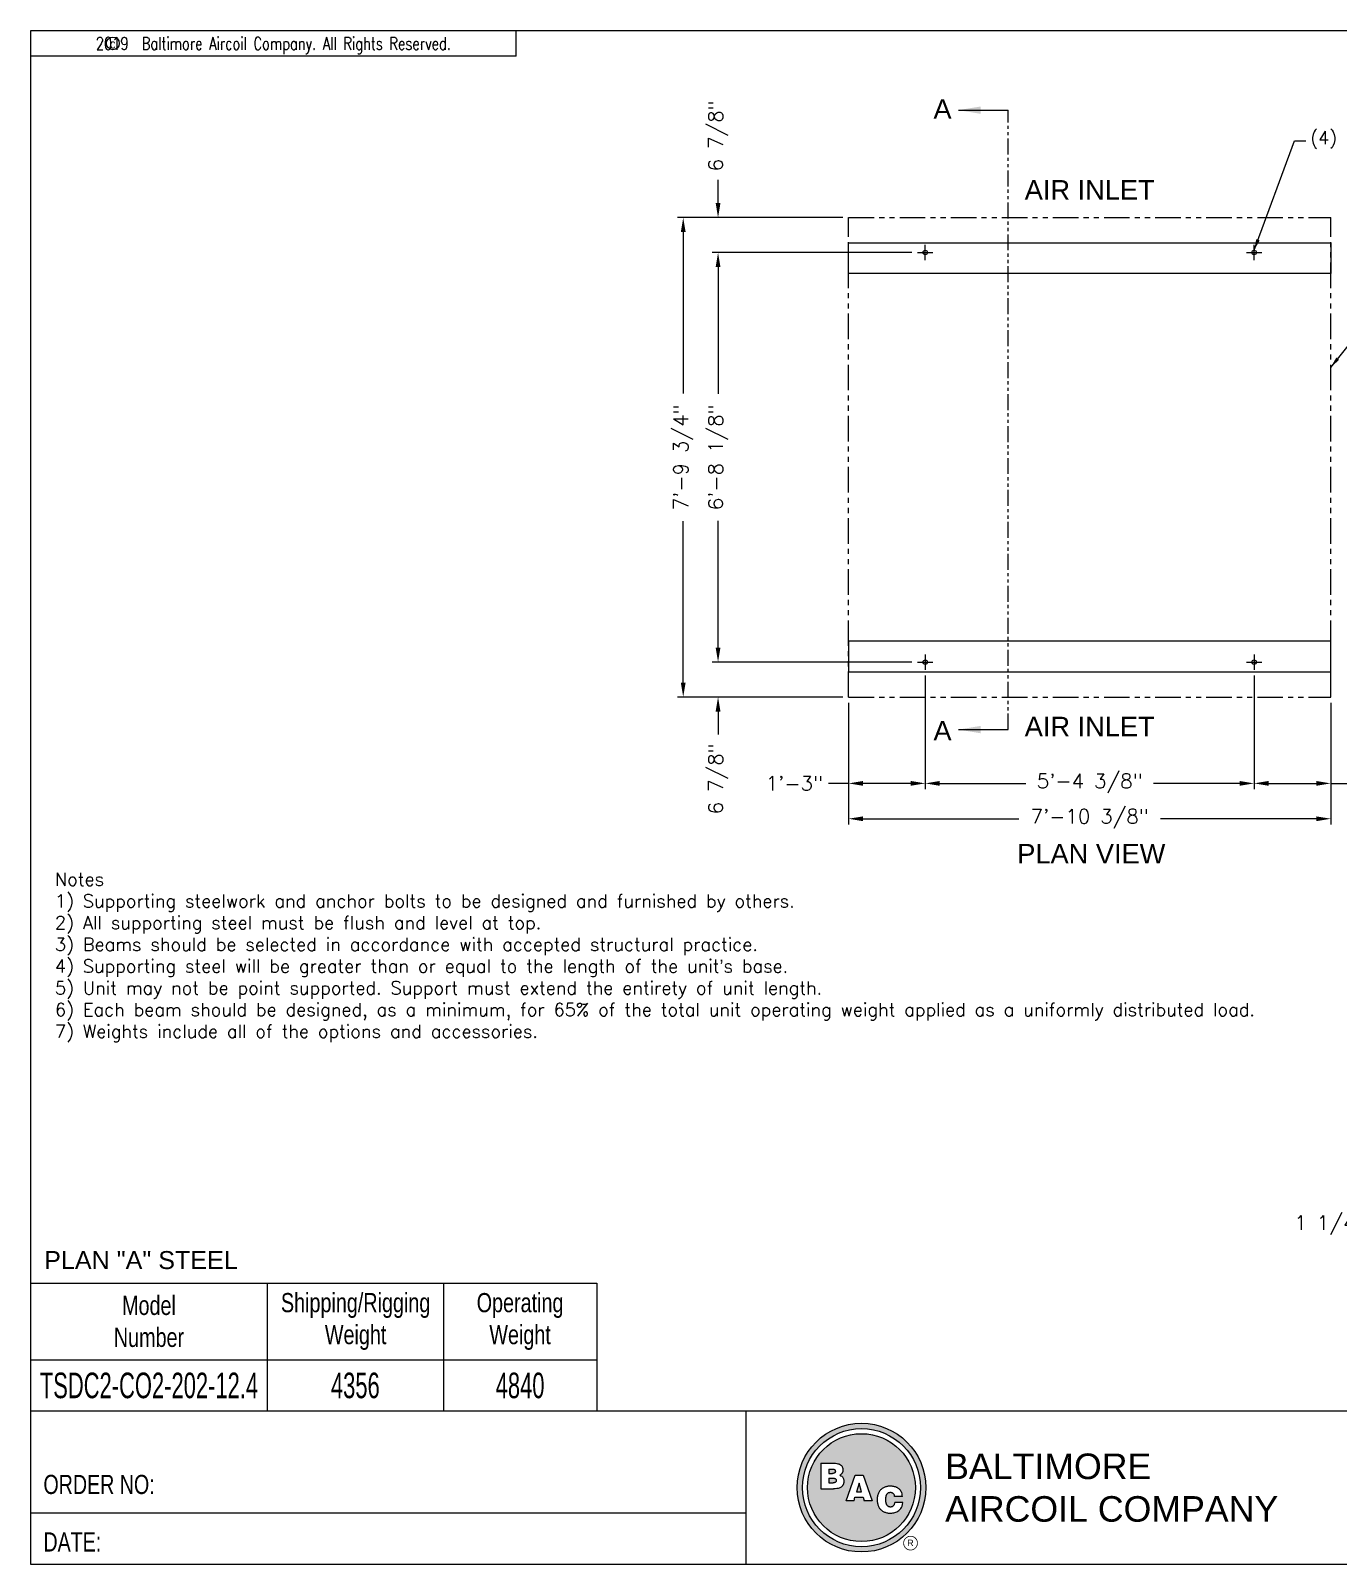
# Model space of a CAD drawing. Extents: x 50 to 450, y 40 to 340.
# Drawn here: x 50.1 to 306, y 40.1 to 340.1 of the extents above; entities that cross this region are included whole.
import ezdxf
from ezdxf.enums import TextEntityAlignment as Align

# ---------------------------------------------------------------- set-up
doc = ezdxf.new("R2010")
doc.units = 0
doc.header["$LTSCALE"] = 8
doc.header["$MEASUREMENT"] = 0
doc.linetypes.add('PHANTOM2', pattern=[1.25, 0.625, -0.125, 0.125, -0.125, 0.125, -0.125])
doc.layers.get('0').update_dxf_attribs({"linetype": 'CONTINUOUS'})
doc.layers.get('Defpoints').update_dxf_attribs({"linetype": 'CONTINUOUS'})
for name, color, linetype in [('STD-BASE', 5, 'CONTINUOUS'), ('STD-BLOCK', 7, 'CONTINUOUS'), ('STD-PLAN-A', 5, 'CONTINUOUS'), ('TEXT', 4, 'CONTINUOUS')]:
    doc.layers.add(name, color=color, linetype=linetype)
doc.styles.add('BAC', font='swissk.ttf')
doc.styles.add('BACtblk', font='swisscl.ttf')
doc.styles.add('BACtblkBold', font='swissck.ttf')
doc.styles.add('Current-ANSI-BAC Part', font='arial.ttf')
doc.styles.add('ROMANS', font='romans.shx', dxfattribs={"width": 0.75})
doc.styles.add('SIMPLEX', font='simplex.shx', dxfattribs={"oblique": 10})
doc.styles.add('SUBMITTAL', font='romans.shx')
doc.styles.add('SUBTTF', font='ARIALN.TTF', dxfattribs={"width": 0.9})
doc.dimstyles.new('SUBMITTAL', dxfattribs={"dimtxt": 0.09375, "dimasz": 0.09375, "dimexe": 0.03125, "dimexo": 0.0625, "dimgap": 0.0625, "dimtad": 0, "dimdec": 4, "dimzin": 4, "dimdsep": 46, "dimlunit": 4, "dimtxsty": 'SUBMITTAL', "dimcen": 0.09375, "dimclre": 6, "dimadec": 0, "dimazin": 0, "dimtfac": 1, "dimtdec": 0, "dimtofl": 0, "dimtmove": 0, "dimatfit": 3, "dimfxl": 0, "dimfrac": 2, "dimtolj": 1, "dimtzin": 4, "dimarcsym": 0})

# ---------------------------------------------------------------- blocks, each defined once
blk = doc.blocks.new('BORDER')
for p, q in [((1, 1), (0, 1)), ((0, 1), (0, 0)), ((1, 0), (1, 1)), ((0, 0), (1, 0))]:
    blk.add_line(p, q)
blk = doc.blocks.new('copyr0')
for q in [(2.375, 0), (0, -0.125)]:
    blk.add_line((2.375, -0.125), q)
at = {"color": 6}
blk.add_circle((0.4022, -0.0625), 0.0312, dxfattribs=at)
at = {"color": 6, "style": 'ROMANS', "width": 0.75}
blk.add_text('2019  Baltimore Aircoil Company. All Rights Reserved.', height=0.0625, dxfattribs=at).set_placement((1.1875, -0.0938), align=Align.CENTER)
blk.add_text('c', height=0.0469, dxfattribs=at).set_placement((0.4018, -0.0625), align=Align.MIDDLE)
blk = doc.blocks.new('model weights')
for p, q in [((3, 43), (3, 3)), ((3, 43), (180.26, 43)), ((77.09, 43), (77.09, 3)), ((132.26, 43), (132.26, 3)), ((180.26, 43), (180.26, 3)), ((180.26, 43), (180.26, 3)), ((3, 19), (180.26, 19)), ((3, 3), (180.26, 3))]:
    blk.add_line(p, q)
at = {"layer": 'TEXT', "char_height": 6, "attachment_point": 5, "style": 'SUBTTF'}
for s, insert, width in [('Model\\PNumber', (40.05, 31), 32.4424), ('Shipping/Rigging\\PWeight', (104.76, 31), 42.2577), ('Operating\\PWeight', (156.26, 31), 52.9286)]:
    blk.add_mtext(s, dxfattribs=dict(at, insert=insert, width=width))
at = {"layer": 'TEXT', "style": 'SUBTTF', "width": 0.75}
for tag, p in [('MODELNUM', (40.05, 11)), ('SHIPWEIGHT', (104.67, 11)), ('OPWEIGHT', (156.26, 11))]:
    blk.add_attdef(tag, text='', height=8, dxfattribs=at).set_placement(p, align=Align.MIDDLE_CENTER)
blk = doc.blocks.new('*D4')
at = {"layer": 'Defpoints', "color": 0}
for p in [(225.15, 215.09), (210.15, 209.76), (210.15, 192.87)]:
    blk.add_point(p, dxfattribs=at)
at = {"layer": 'STD-PLAN-A', "color": 6, "lineweight": -2}
for p, q in [((225.15, 213.95), (225.15, 191.73)), ((210.15, 208.62), (210.15, 191.73))]:
    blk.add_line(p, q, dxfattribs=at)
at = {"layer": 'STD-PLAN-A', "color": 3, "lineweight": -2}
for p, q in [((210.15, 192.87), (206.2, 192.87)), ((222.31, 192.87), (212.99, 192.87))]:
    blk.add_line(p, q, dxfattribs=at)
at = {"layer": 'STD-PLAN-A', "color": 3}
for points in [[(212.99, 193.34), (212.99, 192.4), (210.15, 192.87)], [(222.31, 193.34), (222.31, 192.4), (225.15, 192.87)]]:
    blk.add_solid(points, dxfattribs=at)
at = {"layer": 'STD-PLAN-A', "color": 3, "insert": (199.52, 192.87), "char_height": 2.841, "attachment_point": 5, "style": 'SUBMITTAL'}
blk.add_mtext('\\A1;1\'-3"', dxfattribs=at)
blk = doc.blocks.new('*D5')
at = {"layer": 'Defpoints', "color": 0}
for p in [(289.51, 215.09), (304.51, 209.76), (304.51, 192.87)]:
    blk.add_point(p, dxfattribs=at)
at = {"layer": 'STD-PLAN-A', "color": 6, "lineweight": -2}
for p, q in [((289.51, 213.95), (289.51, 191.73)), ((304.51, 208.62), (304.51, 191.73))]:
    blk.add_line(p, q, dxfattribs=at)
at = {"layer": 'STD-PLAN-A', "color": 3, "lineweight": -2}
for p, q in [((292.36, 192.87), (301.67, 192.87)), ((304.51, 192.87), (308.47, 192.87))]:
    blk.add_line(p, q, dxfattribs=at)
at = {"layer": 'STD-PLAN-A', "color": 3}
for points in [[(292.36, 193.34), (292.36, 192.4), (289.51, 192.87)], [(301.67, 193.34), (301.67, 192.4), (304.51, 192.87)]]:
    blk.add_solid(points, dxfattribs=at)
at = {"layer": 'STD-PLAN-A', "color": 3, "insert": (315.15, 192.87), "char_height": 2.841, "attachment_point": 5, "style": 'SUBMITTAL'}
blk.add_mtext('\\A1;1\'-3"', dxfattribs=at)
blk = doc.blocks.new('*D6')
at = {"layer": 'Defpoints', "color": 0}
for p in [(223.65, 296.71), (184.6, 216.59), (223.65, 216.59)]:
    blk.add_point(p, dxfattribs=at)
at = {"layer": 'STD-PLAN-A', "color": 6, "lineweight": -2}
for p, q in [((222.52, 296.71), (183.46, 296.71)), ((222.52, 216.59), (183.46, 216.59))]:
    blk.add_line(p, q, dxfattribs=at)
at = {"layer": 'STD-PLAN-A', "color": 3, "lineweight": -2}
for p, q in [((184.6, 293.87), (184.6, 269.08)), ((184.6, 219.43), (184.6, 244.22))]:
    blk.add_line(p, q, dxfattribs=at)
at = {"layer": 'STD-PLAN-A', "color": 3}
for points in [[(184.13, 293.87), (185.07, 293.87), (184.6, 296.71)], [(184.13, 219.43), (185.07, 219.43), (184.6, 216.59)]]:
    blk.add_solid(points, dxfattribs=at)
at = {"layer": 'STD-PLAN-A', "color": 3, "insert": (184.6, 256.65), "char_height": 2.8406, "attachment_point": 5, "rotation": 90, "style": 'SUBMITTAL'}
blk.add_mtext('\\A1;6\'-8 1/8"', dxfattribs=at)
blk = doc.blocks.new('*D7')
at = {"layer": 'Defpoints', "color": 0}
for p in [(184.6, 303.54), (210.15, 303.54), (223.65, 296.71)]:
    blk.add_point(p, dxfattribs=at)
at = {"layer": 'STD-PLAN-A', "color": 3, "lineweight": -2}
for p, q in [((184.6, 306.39), (184.6, 310.9)), ((184.6, 293.87), (184.6, 291.03))]:
    blk.add_line(p, q, dxfattribs=at)
at = {"layer": 'STD-PLAN-A', "color": 6, "lineweight": -2}
for p, q in [((209.02, 303.54), (183.46, 303.54)), ((222.52, 296.71), (183.46, 296.71))]:
    blk.add_line(p, q, dxfattribs=at)
at = {"layer": 'STD-PLAN-A', "color": 3}
for points in [[(184.13, 306.39), (185.07, 306.39), (184.6, 303.54)], [(184.13, 293.87), (185.07, 293.87), (184.6, 296.71)]]:
    blk.add_solid(points, dxfattribs=at)
at = {"layer": 'STD-PLAN-A', "color": 3, "insert": (184.6, 319.54), "char_height": 2.841, "attachment_point": 5, "rotation": 90, "style": 'SUBMITTAL'}
blk.add_mtext('\\A1;6 7/8"', dxfattribs=at)
blk = doc.blocks.new('*D8')
at = {"layer": 'Defpoints', "color": 0}
for p in [(223.65, 216.59), (184.6, 209.76), (210.15, 209.76)]:
    blk.add_point(p, dxfattribs=at)
at = {"layer": 'STD-PLAN-A', "color": 3, "lineweight": -2}
for p, q in [((184.6, 219.43), (184.6, 222.27)), ((184.6, 206.92), (184.6, 202.41))]:
    blk.add_line(p, q, dxfattribs=at)
at = {"layer": 'STD-PLAN-A', "color": 6, "lineweight": -2}
for p, q in [((222.52, 216.59), (183.46, 216.59)), ((209.02, 209.76), (183.46, 209.76))]:
    blk.add_line(p, q, dxfattribs=at)
at = {"layer": 'STD-PLAN-A', "color": 3}
for points in [[(184.13, 219.43), (185.07, 219.43), (184.6, 216.59)], [(184.13, 206.92), (185.07, 206.92), (184.6, 209.76)]]:
    blk.add_solid(points, dxfattribs=at)
at = {"layer": 'STD-PLAN-A', "color": 3, "insert": (184.6, 193.76), "char_height": 2.841, "attachment_point": 5, "rotation": 90, "style": 'SUBMITTAL'}
blk.add_mtext('\\A1;6 7/8"', dxfattribs=at)
blk = doc.blocks.new('*D9')
at = {"layer": 'Defpoints', "color": 0}
for p in [(210.15, 209.76), (304.51, 209.76), (304.51, 185.95)]:
    blk.add_point(p, dxfattribs=at)
at = {"layer": 'STD-BASE', "color": 6, "lineweight": -2}
for p, q in [((210.15, 208.62), (210.15, 184.81)), ((304.51, 208.62), (304.51, 184.81))]:
    blk.add_line(p, q, dxfattribs=at)
at = {"layer": 'STD-BASE', "color": 3, "lineweight": -2}
for p, q in [((212.99, 185.95), (243.48, 185.95)), ((301.67, 185.95), (271.18, 185.95))]:
    blk.add_line(p, q, dxfattribs=at)
at = {"layer": 'STD-BASE', "color": 3}
for points in [[(212.99, 186.42), (212.99, 185.48), (210.15, 185.95)], [(301.67, 186.42), (301.67, 185.48), (304.51, 185.95)]]:
    blk.add_solid(points, dxfattribs=at)
at = {"layer": 'STD-BASE', "color": 3, "insert": (257.33, 185.95), "char_height": 2.8406, "attachment_point": 5, "style": 'SUBMITTAL'}
blk.add_mtext('\\A1;7\'-10 3/8"', dxfattribs=at)
blk = doc.blocks.new('*D10')
at = {"layer": 'Defpoints', "color": 0}
for p in [(210.15, 303.54), (177.78, 209.76), (210.15, 209.76)]:
    blk.add_point(p, dxfattribs=at)
at = {"layer": 'STD-BASE', "color": 6, "lineweight": -2}
for p, q in [((209.02, 303.54), (176.65, 303.54)), ((209.02, 209.76), (176.65, 209.76))]:
    blk.add_line(p, q, dxfattribs=at)
at = {"layer": 'STD-BASE', "color": 3, "lineweight": -2}
for p, q in [((177.78, 300.7), (177.78, 269.15)), ((177.78, 212.6), (177.78, 244.15))]:
    blk.add_line(p, q, dxfattribs=at)
at = {"layer": 'STD-BASE', "color": 3}
for points in [[(177.31, 300.7), (178.26, 300.7), (177.78, 303.54)], [(177.31, 212.6), (178.26, 212.6), (177.78, 209.76)]]:
    blk.add_solid(points, dxfattribs=at)
at = {"layer": 'STD-BASE', "color": 3, "insert": (177.78, 256.65), "char_height": 2.8406, "attachment_point": 5, "rotation": 90, "style": 'SUBMITTAL'}
blk.add_mtext('\\A1;7\'-9 3/4"', dxfattribs=at)
blk = doc.blocks.new('*D11')
at = {"layer": 'Defpoints', "color": 0}
for p in [(225.15, 215.09), (289.51, 215.09), (289.51, 192.87)]:
    blk.add_point(p, dxfattribs=at)
at = {"layer": 'STD-PLAN-A', "color": 6, "lineweight": -2}
for p, q in [((225.15, 213.95), (225.15, 191.73)), ((289.51, 213.95), (289.51, 191.73))]:
    blk.add_line(p, q, dxfattribs=at)
at = {"layer": 'STD-PLAN-A', "color": 3, "lineweight": -2}
for p, q in [((227.99, 192.87), (244.83, 192.87)), ((286.67, 192.87), (269.83, 192.87))]:
    blk.add_line(p, q, dxfattribs=at)
at = {"layer": 'STD-PLAN-A', "color": 3}
for points in [[(227.99, 193.34), (227.99, 192.4), (225.15, 192.87)], [(286.67, 193.34), (286.67, 192.4), (289.51, 192.87)]]:
    blk.add_solid(points, dxfattribs=at)
at = {"layer": 'STD-PLAN-A', "color": 3, "insert": (257.33, 192.87), "char_height": 2.8406, "attachment_point": 5, "style": 'SUBMITTAL'}
blk.add_mtext('\\A1;5\'-4 3/8"', dxfattribs=at)
blk = doc.blocks.new('*D14')
at = {"layer": 'Defpoints', "color": 0}
for p in [(326.78, 132.25), (336.14, 116.86), (326.78, 106.47)]:
    blk.add_point(p, dxfattribs=at)
at = {"layer": 'STD-PLAN-A', "color": 6, "lineweight": -2}
for p, q in [((326.78, 131.11), (326.78, 105.34)), ((336.14, 115.73), (336.14, 105.34))]:
    blk.add_line(p, q, dxfattribs=at)
at = {"layer": 'STD-PLAN-A', "color": 3, "lineweight": -2}
for p, q in [((326.78, 106.47), (322.04, 106.47)), ((333.3, 106.47), (329.62, 106.47))]:
    blk.add_line(p, q, dxfattribs=at)
at = {"layer": 'STD-PLAN-A', "color": 3}
for points in [[(329.62, 106.95), (329.62, 106), (326.78, 106.47)], [(333.3, 106.95), (333.3, 106), (336.14, 106.47)]]:
    blk.add_solid(points, dxfattribs=at)
at = {"layer": 'STD-PLAN-A', "color": 3, "insert": (308.6, 106.47), "char_height": 2.8406, "attachment_point": 5, "style": 'SUBMITTAL'}
blk.add_mtext('\\A1;1 1/4" MIN', dxfattribs=at)
blk = doc.blocks.new('bacstblk')
h = blk.add_hatch(color=150)
h.dxf.hatch_style = 1
h.paths.add_polyline_path([(3.7506, 0.375, 1), (4.3799, 0.375, 1)])
h.paths.add_polyline_path([(4.3539, 0.375, -1), (3.7765, 0.375, -1)], flags=16)
h.paths.add_polyline_path([(4.3291, 0.375, -1), (3.8014, 0.375, -1)], flags=0)
h.paths.add_polyline_path([(3.943, 0.4942), (3.9603, 0.4889), (3.9714, 0.4784), (3.9755, 0.4618), (3.9722, 0.4467), (3.9609, 0.436), (3.974, 0.427), (3.9786, 0.415), (3.9789, 0.3973), (3.9729, 0.3838), (3.9613, 0.374), (3.9476, 0.3704), (3.9345, 0.3692), (3.8665, 0.3692), (3.8665, 0.4942)], flags=0)
h.paths.add_polyline_path([(4.0335, 0.4361), (4.0742, 0.4361), (4.1177, 0.3111), (4.0779, 0.3111), (4.0731, 0.3277), (4.0333, 0.3277), (4.0286, 0.3111), (3.9895, 0.3111)], flags=0)
h.paths.add_polyline_path([(4.1681, 0.3721), (4.1826, 0.3792), (4.1988, 0.3822), (4.2152, 0.3818), (4.233, 0.3787), (4.246, 0.3717), (4.2575, 0.3605), (4.2641, 0.3456), (4.266, 0.3315), (4.2275, 0.3315), (4.227, 0.3353), (4.2262, 0.3385), (4.2251, 0.3412), (4.2237, 0.3434), (4.2223, 0.3451), (4.2207, 0.3465), (4.2191, 0.3476), (4.2174, 0.3485), (4.2158, 0.3493), (4.2143, 0.3499), (4.2128, 0.3503), (4.2112, 0.3506), (4.2097, 0.3509), (4.2082, 0.351), (4.2066, 0.351), (4.205, 0.3509), (4.2033, 0.3507), (4.2016, 0.3504), (4.1999, 0.3501), (4.1982, 0.3496), (4.1965, 0.3489), (4.1949, 0.3482), (4.1933, 0.3472), (4.1919, 0.3461), (4.1905, 0.3449), (4.1893, 0.3434), (4.1882, 0.3418), (4.1873, 0.3401), (4.1864, 0.3384), (4.1856, 0.3365), (4.185, 0.3347), (4.1844, 0.3328), (4.184, 0.3309), (4.1836, 0.329), (4.1833, 0.3272), (4.1831, 0.3253), (4.183, 0.3234), (4.1829, 0.3216), (4.1828, 0.3197), (4.1828, 0.3178), (4.1828, 0.3158), (4.1829, 0.3139), (4.1829, 0.3119), (4.1831, 0.31), (4.1832, 0.308), (4.1834, 0.3061), (4.1837, 0.3043), (4.184, 0.3025), (4.1844, 0.3007), (4.1848, 0.299), (4.1853, 0.2974), (4.1859, 0.2959), (4.1865, 0.2944), (4.1872, 0.293), (4.188, 0.2917), (4.1889, 0.2904), (4.1899, 0.2893), (4.1909, 0.2882), (4.192, 0.2871), (4.1932, 0.2862), (4.1944, 0.2853), (4.1956, 0.2846), (4.1969, 0.2839), (4.1981, 0.2834), (4.1994, 0.2829), (4.2007, 0.2825), (4.2019, 0.2822), (4.2032, 0.282), (4.2045, 0.2819), (4.2057, 0.2818), (4.207, 0.2818), (4.2083, 0.2818), (4.2096, 0.2819), (4.211, 0.282), (4.2123, 0.2821), (4.2137, 0.2824), (4.2151, 0.2828), (4.2165, 0.2833), (4.2179, 0.284), (4.2194, 0.2848), (4.2209, 0.2858), (4.2224, 0.2871), (4.2239, 0.2886), (4.2252, 0.2905), (4.2264, 0.2927), (4.2274, 0.2954), (4.2282, 0.2986), (4.2286, 0.3024), (4.2667, 0.3024), (4.2652, 0.2888), (4.2582, 0.2721), (4.2446, 0.26), (4.229, 0.2531), (4.2146, 0.2503), (4.1987, 0.2502), (4.1812, 0.2537), (4.1655, 0.2618), (4.1537, 0.2735), (4.1468, 0.2865), (4.1431, 0.3002), (4.1418, 0.3168), (4.1433, 0.3339), (4.1484, 0.3494), (4.1569, 0.3625)], flags=0)
h = blk.add_hatch(color=150)
h.dxf.hatch_style = 1
h.paths.add_polyline_path([(3.8014, 0.375, 1), (4.3291, 0.375, 1)])
h.paths.add_polyline_path([(4.0742, 0.4361), (4.1177, 0.3111), (4.0779, 0.3111), (4.0731, 0.3277), (4.0333, 0.3277), (4.0286, 0.3111), (3.9895, 0.3111), (4.0335, 0.4361)], flags=16)
h.paths.add_polyline_path([(3.974, 0.427), (3.9786, 0.415), (3.9789, 0.3973), (3.9729, 0.3838), (3.9613, 0.374), (3.9476, 0.3704), (3.9345, 0.3692), (3.8665, 0.3692), (3.8665, 0.4942), (3.943, 0.4942), (3.9603, 0.4889), (3.9714, 0.4784), (3.9755, 0.4618), (3.9722, 0.4467), (3.9609, 0.436)], flags=16)
h.paths.add_polyline_path([(4.266, 0.3315), (4.2275, 0.3315), (4.227, 0.3353), (4.2262, 0.3385), (4.2251, 0.3412), (4.2237, 0.3434), (4.2223, 0.3451), (4.2207, 0.3465), (4.2191, 0.3476), (4.2174, 0.3485), (4.2158, 0.3493), (4.2143, 0.3499), (4.2128, 0.3503), (4.2112, 0.3506), (4.2097, 0.3509), (4.2082, 0.351), (4.2066, 0.351), (4.205, 0.3509), (4.2033, 0.3507), (4.2016, 0.3504), (4.1999, 0.3501), (4.1982, 0.3496), (4.1965, 0.3489), (4.1949, 0.3482), (4.1933, 0.3472), (4.1919, 0.3461), (4.1905, 0.3449), (4.1893, 0.3434), (4.1882, 0.3418), (4.1873, 0.3401), (4.1864, 0.3384), (4.1856, 0.3365), (4.185, 0.3347), (4.1844, 0.3328), (4.184, 0.3309), (4.1836, 0.329), (4.1833, 0.3272), (4.1831, 0.3253), (4.183, 0.3234), (4.1829, 0.3216), (4.1828, 0.3197), (4.1828, 0.3178), (4.1828, 0.3158), (4.1829, 0.3139), (4.1829, 0.3119), (4.1831, 0.31), (4.1832, 0.308), (4.1834, 0.3061), (4.1837, 0.3043), (4.184, 0.3025), (4.1844, 0.3007), (4.1848, 0.299), (4.1853, 0.2974), (4.1859, 0.2959), (4.1865, 0.2944), (4.1872, 0.293), (4.188, 0.2917), (4.1889, 0.2904), (4.1899, 0.2893), (4.1909, 0.2882), (4.192, 0.2871), (4.1932, 0.2862), (4.1944, 0.2853), (4.1956, 0.2846), (4.1969, 0.2839), (4.1981, 0.2834), (4.1994, 0.2829), (4.2007, 0.2825), (4.2019, 0.2822), (4.2032, 0.282), (4.2045, 0.2819), (4.2057, 0.2818), (4.207, 0.2818), (4.2083, 0.2818), (4.2096, 0.2819), (4.211, 0.282), (4.2123, 0.2821), (4.2137, 0.2824), (4.2151, 0.2828), (4.2165, 0.2833), (4.2179, 0.284), (4.2194, 0.2848), (4.2209, 0.2858), (4.2224, 0.2871), (4.2239, 0.2886), (4.2252, 0.2905), (4.2264, 0.2927), (4.2274, 0.2954), (4.2282, 0.2986), (4.2286, 0.3024), (4.2667, 0.3024), (4.2652, 0.2888), (4.2582, 0.2721), (4.2446, 0.26), (4.229, 0.2531), (4.2146, 0.2503), (4.1987, 0.2502), (4.1812, 0.2537), (4.1655, 0.2618), (4.1537, 0.2735), (4.1468, 0.2865), (4.1431, 0.3002), (4.1418, 0.3168), (4.1433, 0.3339), (4.1484, 0.3494), (4.1569, 0.3625), (4.1681, 0.3721), (4.1826, 0.3792), (4.1988, 0.3822), (4.2152, 0.3818), (4.233, 0.3787), (4.246, 0.3717), (4.2575, 0.3605), (4.2641, 0.3456)], flags=16)
h = blk.add_hatch(color=150)
h.dxf.hatch_style = 1
h.paths.add_polyline_path([(3.9339, 0.4471), (3.9348, 0.4479), (3.9355, 0.4488), (3.936, 0.4497), (3.9364, 0.4506), (3.9368, 0.4515), (3.937, 0.4524), (3.9372, 0.4533), (3.9373, 0.4542), (3.9373, 0.4552), (3.9373, 0.4561), (3.9372, 0.457), (3.937, 0.458), (3.9368, 0.4589), (3.9365, 0.4598), (3.9362, 0.4606), (3.9358, 0.4615), (3.9352, 0.4622), (3.9346, 0.4629), (3.9339, 0.4635), (3.933, 0.464), (3.932, 0.4645), (3.9308, 0.4648), (3.9294, 0.4651), (3.9277, 0.4654), (3.9258, 0.4656), (3.9236, 0.4658), (3.921, 0.4659), (3.9054, 0.4659), (3.9054, 0.4445), (3.9237, 0.4445), (3.9267, 0.4447), (3.9292, 0.4452), (3.9312, 0.4457), (3.9327, 0.4464)])
h.paths.add_polyline_path([(3.9412, 0.4083), (3.9413, 0.4092), (3.9413, 0.4102), (3.9412, 0.4112), (3.9411, 0.4122), (3.941, 0.4132), (3.9407, 0.4142), (3.9403, 0.4152), (3.9398, 0.4161), (3.9393, 0.417), (3.9385, 0.4178), (3.9377, 0.4186), (3.9366, 0.4193), (3.9354, 0.42), (3.9339, 0.4205), (3.932, 0.4209), (3.9299, 0.4213), (3.9273, 0.4215), (3.9243, 0.4215), (3.9054, 0.4215), (3.9054, 0.3986), (3.9265, 0.3986), (3.9293, 0.3988), (3.9317, 0.3992), (3.9336, 0.3997), (3.9352, 0.4002), (3.9365, 0.4008), (3.9376, 0.4015), (3.9384, 0.4023), (3.9391, 0.403), (3.9396, 0.4038), (3.9401, 0.4047), (3.9405, 0.4055), (3.9408, 0.4064), (3.941, 0.4073)])
h.paths.add_polyline_path([(4.0534, 0.3968), (4.0405, 0.3539), (4.0658, 0.3539)])
for p, q in [((0, 0.75), (10, 0.75)), ((3.5, 0.75), (3.5, 0)), ((6.5, 0.75), (6.5, 0)), ((6.5, 0.3125), (10, 0.3125)), ((9.6875, 0.3125), (9.6875, 0)), ((3.5, 0.25), (0, 0.25))]:
    blk.add_line(p, q)
at = {"color": 150}
for p, q in [((3.8665, 0.4942), (3.9302, 0.4942)), ((3.8665, 0.4942), (3.8665, 0.3692)), ((3.9054, 0.4659), (3.9054, 0.4445)), ((3.9054, 0.4659), (3.921, 0.4659)), ((3.9054, 0.4445), (3.9237, 0.4445)), ((3.9054, 0.4215), (3.9054, 0.3986)), ((3.9054, 0.4215), (3.9243, 0.4215)), ((3.9054, 0.3986), (3.9265, 0.3986)), ((3.9895, 0.3111), (4.0335, 0.4361)), ((4.0335, 0.4361), (4.0742, 0.4361)), ((4.0534, 0.3968), (4.0405, 0.3539)), ((4.0658, 0.3539), (4.0534, 0.3968)), ((4.0742, 0.4361), (4.1177, 0.3111)), ((3.8665, 0.3692), (3.9279, 0.3692)), ((4.0286, 0.3111), (3.9895, 0.3111)), ((4.0286, 0.3111), (4.0333, 0.3277)), ((4.0333, 0.3277), (4.0731, 0.3277)), ((4.0405, 0.3539), (4.0658, 0.3539)), ((4.0731, 0.3277), (4.0779, 0.3111)), ((4.1177, 0.3111), (4.0779, 0.3111)), ((4.266, 0.3315), (4.2275, 0.3315)), ((4.2667, 0.3024), (4.2286, 0.3024))]:
    blk.add_line(p, q, dxfattribs=at)
for points in [[(3.921, 0.4659), (3.9236, 0.4658), (3.9258, 0.4656), (3.9277, 0.4654), (3.9294, 0.4651), (3.9308, 0.4648), (3.932, 0.4645), (3.933, 0.464), (3.9339, 0.4635), (3.9346, 0.4629), (3.9352, 0.4622), (3.9358, 0.4615), (3.9362, 0.4606), (3.9365, 0.4598), (3.9368, 0.4589), (3.937, 0.458), (3.9372, 0.457), (3.9373, 0.4561), (3.9373, 0.4552), (3.9373, 0.4542), (3.9372, 0.4533), (3.937, 0.4524), (3.9368, 0.4515), (3.9364, 0.4506), (3.936, 0.4497), (3.9355, 0.4488), (3.9348, 0.4479), (3.9339, 0.4471), (3.9327, 0.4464), (3.9312, 0.4457), (3.9292, 0.4452), (3.9267, 0.4447), (3.9237, 0.4445)], [(3.9302, 0.4942), (3.9378, 0.494), (3.9442, 0.4933), (3.9498, 0.4922), (3.9544, 0.4907), (3.9584, 0.489), (3.9617, 0.4871), (3.9644, 0.4851), (3.9666, 0.4829), (3.9685, 0.4808), (3.97, 0.4786), (3.9713, 0.4764), (3.9722, 0.4742), (3.973, 0.4719), (3.9735, 0.4697), (3.9739, 0.4675), (3.9742, 0.4654), (3.9744, 0.4632), (3.9744, 0.4611), (3.9744, 0.459), (3.9743, 0.4569), (3.974, 0.4548), (3.9735, 0.4529), (3.9729, 0.4509), (3.9722, 0.449), (3.9712, 0.4471), (3.97, 0.4454), (3.9687, 0.4436), (3.9672, 0.442), (3.9655, 0.4404), (3.9637, 0.4389), (3.9617, 0.4374), (3.9595, 0.4361)], [(3.9243, 0.4215), (3.9273, 0.4215), (3.9299, 0.4213), (3.932, 0.4209), (3.9339, 0.4205), (3.9354, 0.42), (3.9366, 0.4193), (3.9377, 0.4186), (3.9385, 0.4178), (3.9393, 0.417), (3.9398, 0.4161), (3.9403, 0.4152), (3.9407, 0.4142), (3.941, 0.4132), (3.9411, 0.4122), (3.9412, 0.4112), (3.9413, 0.4102), (3.9413, 0.4092), (3.9412, 0.4083), (3.941, 0.4073), (3.9408, 0.4064), (3.9405, 0.4055), (3.9401, 0.4047), (3.9396, 0.4038), (3.9391, 0.403), (3.9384, 0.4023), (3.9376, 0.4015), (3.9365, 0.4008), (3.9352, 0.4002), (3.9336, 0.3997), (3.9317, 0.3992), (3.9293, 0.3988), (3.9265, 0.3986)], [(3.9595, 0.4361), (3.9648, 0.4333), (3.9689, 0.4305), (3.972, 0.4276), (3.9744, 0.4247), (3.976, 0.4218), (3.9771, 0.4188), (3.9778, 0.416), (3.9783, 0.4132), (3.9786, 0.4106), (3.9787, 0.408), (3.9787, 0.4056), (3.9787, 0.4033), (3.9785, 0.401), (3.9782, 0.3989), (3.9778, 0.3968), (3.9773, 0.3948), (3.9767, 0.3928), (3.976, 0.3909), (3.9752, 0.389), (3.9742, 0.3871), (3.973, 0.3852), (3.9716, 0.3834), (3.9699, 0.3815), (3.968, 0.3796), (3.9657, 0.3777), (3.963, 0.3758), (3.9596, 0.374), (3.9555, 0.3724), (3.9504, 0.3711), (3.9442, 0.3701), (3.9367, 0.3694), (3.9279, 0.3692)], [(4.266, 0.3315), (4.265, 0.339), (4.2636, 0.3453), (4.2619, 0.3507), (4.2598, 0.3552), (4.2576, 0.3591), (4.2553, 0.3623), (4.2528, 0.365), (4.2504, 0.3674), (4.2481, 0.3694), (4.2458, 0.3712), (4.2436, 0.3728), (4.2413, 0.3742), (4.2391, 0.3754), (4.2368, 0.3765), (4.2344, 0.3774), (4.2319, 0.3783), (4.2294, 0.379), (4.2267, 0.3797), (4.2239, 0.3803), (4.2211, 0.3808), (4.2181, 0.3812), (4.2151, 0.3816), (4.212, 0.3818), (4.2089, 0.382), (4.2058, 0.382), (4.2026, 0.382), (4.1994, 0.3818), (4.1962, 0.3815), (4.1929, 0.3811), (4.1896, 0.3805), (4.1863, 0.3797), (4.183, 0.3787), (4.1797, 0.3776), (4.1765, 0.3762), (4.1732, 0.3746), (4.1701, 0.3729), (4.167, 0.3709), (4.164, 0.3686), (4.1612, 0.3662), (4.1585, 0.3636), (4.156, 0.3607), (4.1537, 0.3576), (4.1516, 0.3543), (4.1497, 0.3509), (4.148, 0.3472), (4.1465, 0.3435), (4.1452, 0.3396), (4.1441, 0.3355), (4.1433, 0.3314), (4.1427, 0.3272), (4.1423, 0.3229), (4.1421, 0.3187), (4.1421, 0.3145), (4.1423, 0.3103), (4.1426, 0.3063), (4.1431, 0.3024), (4.1437, 0.2986), (4.1445, 0.295), (4.1454, 0.2916), (4.1465, 0.2883), (4.1477, 0.2852), (4.149, 0.2822), (4.1506, 0.2793), (4.1523, 0.2765), (4.1541, 0.2738), (4.1562, 0.2713), (4.1584, 0.2688), (4.1607, 0.2665), (4.1633, 0.2643), (4.1659, 0.2623), (4.1687, 0.2604), (4.1717, 0.2586), (4.1748, 0.257), (4.178, 0.2556), (4.1814, 0.2543), (4.185, 0.2532), (4.1887, 0.2522), (4.1925, 0.2514), (4.1965, 0.2509), (4.2007, 0.2504), (4.2051, 0.2502), (4.2096, 0.2502), (4.2142, 0.2505), (4.219, 0.2511), (4.2238, 0.2521), (4.2287, 0.2534), (4.2337, 0.2551), (4.2387, 0.2573), (4.2437, 0.2601), (4.2485, 0.2634), (4.2531, 0.2675), (4.2572, 0.2724), (4.2608, 0.2782), (4.2637, 0.2851), (4.2657, 0.2931), (4.2667, 0.3024)], [(4.2275, 0.3315), (4.227, 0.3353), (4.2262, 0.3385), (4.2251, 0.3412), (4.2237, 0.3434), (4.2223, 0.3451), (4.2207, 0.3465), (4.2191, 0.3476), (4.2174, 0.3485), (4.2158, 0.3493), (4.2143, 0.3499), (4.2128, 0.3503), (4.2112, 0.3506), (4.2097, 0.3509), (4.2082, 0.351), (4.2066, 0.351), (4.205, 0.3509), (4.2033, 0.3507), (4.2016, 0.3504), (4.1999, 0.3501), (4.1982, 0.3496), (4.1965, 0.3489), (4.1949, 0.3482), (4.1933, 0.3472), (4.1919, 0.3461), (4.1905, 0.3449), (4.1893, 0.3434), (4.1882, 0.3418), (4.1873, 0.3401), (4.1864, 0.3384), (4.1856, 0.3365), (4.185, 0.3347), (4.1844, 0.3328), (4.184, 0.3309), (4.1836, 0.329), (4.1833, 0.3272), (4.1831, 0.3253), (4.183, 0.3234), (4.1829, 0.3216), (4.1828, 0.3197), (4.1828, 0.3178), (4.1828, 0.3158), (4.1829, 0.3139), (4.1829, 0.3119), (4.1831, 0.31), (4.1832, 0.308), (4.1834, 0.3061), (4.1837, 0.3043), (4.184, 0.3025), (4.1844, 0.3007), (4.1848, 0.299), (4.1853, 0.2974), (4.1859, 0.2959), (4.1865, 0.2944), (4.1872, 0.293), (4.188, 0.2917), (4.1889, 0.2904), (4.1899, 0.2893), (4.1909, 0.2882), (4.192, 0.2871), (4.1932, 0.2862), (4.1944, 0.2853), (4.1956, 0.2846), (4.1969, 0.2839), (4.1981, 0.2834), (4.1994, 0.2829), (4.2007, 0.2825), (4.2019, 0.2822), (4.2032, 0.282), (4.2045, 0.2819), (4.2057, 0.2818), (4.207, 0.2818), (4.2083, 0.2818), (4.2096, 0.2819), (4.211, 0.282), (4.2123, 0.2821), (4.2137, 0.2824), (4.2151, 0.2828), (4.2165, 0.2833), (4.2179, 0.284), (4.2194, 0.2848), (4.2209, 0.2858), (4.2224, 0.2871), (4.2239, 0.2886), (4.2252, 0.2905), (4.2264, 0.2927), (4.2274, 0.2954), (4.2282, 0.2986), (4.2286, 0.3024)]]:
    blk.add_lwpolyline(points, dxfattribs=at)
for radius in [0.3147, 0.2887, 0.2639]:
    blk.add_circle((4.0652, 0.375), radius, dxfattribs=at)
at = {"layer": 'TEXT', "color": 150, "linetype": 'Continuous', "const_width": 0.00375}
blk.add_lwpolyline([(4.2715, 0.1037, 1), (4.339, 0.1037, 1)], format="xyb", close=True, dxfattribs=at)
at = {"color": 6, "style": 'SIMPLEX'}
blk.add_text('DRAWING NUMBER:', height=0.0625, dxfattribs=at).set_placement((8.0938, 0.2188), align=Align.CENTER)
at = {"layer": 'TEXT', "color": 150, "style": 'BAC'}
for s, p in [('BALTIMORE', (4.4744, 0.4169)), ('AIRCOIL COMPANY', (4.4744, 0.2084))]:
    blk.add_text(s, height=0.125, dxfattribs=at).set_placement(p)
at = {"layer": 'TEXT', "color": 4, "style": 'BACtblk'}
for s, p in [('ORDER NO:', (0.0625, 0.3438)), ('DATE:', (0.0625, 0.0625))]:
    blk.add_text(s, height=0.09375, dxfattribs=at).set_placement(p)
at = {"layer": 'TEXT', "color": 150, "linetype": 'Continuous', "style": 'BAC'}
blk.add_text('R', height=0.0312, dxfattribs=at).set_placement((4.2891, 0.0891))
at = {"layer": 'TEXT', "color": 4, "style": 'BACtblkBold'}
for tag, height, p in [('MODEL1', 0.1094, (8.25, 0.5715)), ('MODEL2', 0.1094, (8.25, 0.384)), ('DWGNUM', 0.1406, (8.0938, 0.0312))]:
    blk.add_attdef(tag, text='', height=height, dxfattribs=at).set_placement(p, align=Align.CENTER)
for tag, p in [('DESC', (0.0625, 0.5312)), ('ORDER', (0.9643, 0.3438)), ('DATE', (0.5402, 0.0625))]:
    blk.add_attdef(tag, p, '', height=0.125, dxfattribs=at)
blk.add_attdef('REV', text='', height=0.1562, dxfattribs=at).set_placement((9.8438, 0.1562), align=Align.MIDDLE)
at = {"layer": 'TEXT', "color": 4, "style": 'BACtblk', "flags": 1}
blk.add_attdef('DWGBY', (2.0402, 0.0625), '', height=0.0938, dxfattribs=at)

msp = doc.modelspace()

# ---------------------------------------------------------------- linework, layer by layer
at = {"layer": 'STD-BASE', "linetype": 'PHANTOM2'}
for p, q in [((210.1517, 303.5447), (304.5148, 303.5447)), ((210.1517, 209.7578), (210.1517, 303.5447)), ((304.5148, 209.7578), (304.5148, 303.5447)), ((210.1517, 209.7578), (304.5148, 209.7578))]:
    msp.add_line(p, q, dxfattribs=at)
at = {"layer": 'STD-BASE'}
for centre in [(225.1517, 296.7137), (289.5148, 296.7137), (225.1517, 216.5887), (289.5148, 216.5887)]:
    msp.add_circle(centre, 0.4375, dxfattribs=at)
at = {"layer": 'STD-PLAN-A', "linetype": 'PHANTOM2', "ltscale": 0.625}
msp.add_line((241.3735, 203.39), (241.3735, 324.5595), dxfattribs=at)
at = {"layer": 'STD-PLAN-A', "color": 6}
for p, q in [((225.1517, 295.2137), (225.1517, 298.2137)), ((289.5148, 295.2137), (289.5148, 298.2137)), ((223.6517, 296.7137), (226.6517, 296.7137)), ((288.0148, 296.7137), (291.0148, 296.7137)), ((223.6517, 216.5887), (226.6517, 216.5887)), ((225.1517, 218.0887), (225.1517, 215.0887)), ((288.0148, 216.5887), (291.0148, 216.5887)), ((289.5148, 218.0887), (289.5148, 215.0887))]:
    msp.add_line(p, q, dxfattribs=at)
at = {"layer": 'STD-PLAN-A'}
for points in [[(210.1517, 292.5887), (210.1517, 298.5887), (304.5148, 298.5887), (304.5148, 292.5887), (210.1517, 292.5887)], [(210.1517, 220.7137), (210.1517, 214.7137), (304.5148, 214.7137), (304.5148, 220.7137), (210.1517, 220.7137)]]:
    msp.add_lwpolyline(points, dxfattribs=at)

# ---------------------------------------------------------------- block references
for name, p, xscale, yscale, zscale in [('BORDER', (50.0634, 40.1075), 399.9999999999839, 299.9999999999879, 399.9999999999839), ('copyr0', (50.0634, 340.1075), 39.99999999999839, 39.99999999999839, 39.99999999999839), ('copyr0', (50.0634, 340.1075), 39.99999999999839, 39.99999999999839, 39.99999999999839)]:
    msp.add_blockref(name, p, dxfattribs=dict(xscale=xscale, yscale=yscale, zscale=zscale))
at = {"xscale": 39.99999999999839, "yscale": 39.99999999999839, "zscale": 39.99999999999839}
msp.add_blockref('bacstblk', (50.0634, 40.1075), dxfattribs=at).add_auto_attribs({'MODEL1': 'TrilliumSeries™ Adiabatic Condenser', 'MODEL2': 'Unit Support'})
at = {"layer": 'STD-BLOCK', "xscale": 0.6249999999999749, "yscale": 0.6249999999999749, "zscale": 0.6249999999999749}
msp.add_blockref('model weights', (48.1884, 68.2325), dxfattribs=at).add_auto_attribs({'OPWEIGHT': '4840', 'SHIPWEIGHT': '4356', 'MODELNUM': 'TSDC2-CO2-202-12.4'})

# ---------------------------------------------------------------- texts
at = {"color": 4, "insert": (54.8146, 175.4), "char_height": 2.55, "width": 222.651999, "attachment_point": 1, "style": 'SUBMITTAL'}
msp.add_mtext('Notes\\P1) Supporting steelwork and anchor bolts to be designed and furnished by others.\\P2) All supporting steel must be flush and level at top.\\P3) Beams should be selected in accordance with accepted structural practice.\\P4) Supporting steel will be greater than or equal to the length of the unit{\\fArial|b0|i0|c0|p34;’}s base.\\P5) Unit may not be point supported. Support must extend the entirety of unit length.\\P6) Each beam should be designed, as a minimum, for 65% of the total unit operating weight applied as a uniformly distributed load.\\P7) Weights include all of the options and accessories.\\P', dxfattribs=at)
at = {"layer": 'STD-BASE', "color": 4}
for s, insert, char_height, width, attachment_point, style in [('(4) 7/8%%C MOUNTING HOLES', (300.5022, 320.4301), 2.55, 127.476592, 1, 'SUBMITTAL'), ('AIR INLET', (257.3332, 308.971), 3.81, 63.888891, 5, 'Current-ANSI-BAC Part'), ('AIR INLET', (257.3332, 203.9934), 3.81, 63.888891, 5, 'Current-ANSI-BAC Part'), ('PLAN VIEW', (257.6513, 179.1145), 3.81, 123.652782, 5, 'Current-ANSI-BAC Part')]:
    msp.add_mtext(s, dxfattribs=dict(at, insert=insert, char_height=char_height, width=width, attachment_point=attachment_point, style=style))
at = {"layer": 'STD-PLAN-A', "color": 4, "insert": (228.5308, 263.9748), "char_height": 2.35, "width": 122.277782, "attachment_point": 5, "style": 'Current-ANSI-BAC Part'}
msp.add_mtext('{\\H1.62128x;\\C5;A\\H0.6168x;\\P\\P\\P\\P\\P\\P\\P\\P\\P\\P\\P\\H1.70213x;\\P\\H0.87937x;\\P\\H0.66809x;\\P\\P\\P\\P\\P\\P\\P\\P\\P\\P\\P\\P\\P\\P\\P\\H0.22222x;\\P\\H4.50005x;\\P\\H1.62126x;A}', dxfattribs=at)
at = {"layer": 'STD-PLAN-A', "color": 4, "insert": (52.7061, 101.3835), "char_height": 3.5175, "attachment_point": 1, "style": 'Current-ANSI-BAC Part'}
msp.add_mtext('PLAN "A" STEEL', dxfattribs=at)

# ---------------------------------------------------------------- dimensions: what is measured, and where the dimension line sits
at = {"layer": 'STD-BASE', "color": 3}
dim = msp.add_linear_dim(base=(177.7817, 209.7578), p1=(210.1517, 303.5447), p2=(210.1517, 209.7578), angle=90, dimstyle='SUBMITTAL', override={"dimscale": 36.36, "dimtxt": 0.078125, "dimasz": 0.078125, "dimexo": 0.03125, "dimgap": 0.03125, "dimdec": 3, "dimzin": 3, "dimclrd": 3, "dimclrt": 3, "dimtdec": 3, "dimtix": 1, "dimarcsym": 1}, dxfattribs=at)
dim.commit()
dim.dimension.update_dxf_attribs({"geometry": '*D10', "text_midpoint": (177.7817, 256.6512)})
dim = msp.add_linear_dim(base=(304.5148, 185.9507), p1=(210.1517, 209.7578), p2=(304.5148, 209.7578), dimstyle='SUBMITTAL', override={"dimscale": 36.36, "dimtxt": 0.078125, "dimasz": 0.078125, "dimexo": 0.03125, "dimgap": 0.03125, "dimdec": 3, "dimzin": 3, "dimclrd": 3, "dimclrt": 3, "dimtdec": 3, "dimtix": 1, "dimarcsym": 1}, dxfattribs=at)
dim.commit()
dim.dimension.update_dxf_attribs({"geometry": '*D9', "text_midpoint": (257.3332, 185.9507)})
at = {"layer": 'STD-PLAN-A', "color": 3}
for base, p1, p2, picture, middle in [((184.5992, 303.5447), (223.6517, 296.7137), (210.1517, 303.5447), '*D7', (184.5992, 319.54)), ((184.5992, 209.7578), (223.6517, 216.5887), (210.1517, 209.7578), '*D8', (184.5992, 193.7625))]:
    dim = msp.add_linear_dim(base=base, p1=p1, p2=p2, angle=90, dimstyle='SUBMITTAL', override={"dimscale": 36.36, "dimtxt": 0.078125, "dimasz": 0.078125, "dimexo": 0.03125, "dimgap": 0.03125, "dimdec": 3, "dimzin": 3, "dimclrd": 3, "dimclrt": 3, "dimtdec": 3, "dimtix": 1, "dimarcsym": 1}, dxfattribs=at)
    dim.commit()
    dim.dimension.update_dxf_attribs({"geometry": picture, "text_midpoint": middle, "dimtype": 160})
dim = msp.add_linear_dim(base=(184.5992, 216.5887), p1=(223.6517, 296.7137), p2=(223.6517, 216.5887), angle=90, dimstyle='SUBMITTAL', override={"dimscale": 36.36, "dimtxt": 0.078125, "dimasz": 0.078125, "dimexo": 0.03125, "dimgap": 0.03125, "dimdec": 3, "dimzin": 3, "dimclrd": 3, "dimclrt": 3, "dimtdec": 3, "dimtix": 1, "dimarcsym": 1}, dxfattribs=at)
dim.commit()
dim.dimension.update_dxf_attribs({"geometry": '*D6', "text_midpoint": (184.5992, 256.6512)})
at = {"layer": 'STD-PLAN-A'}
for base, p1, p2, picture, middle in [((210.1517, 192.8694), (225.1517, 215.0887), (210.1517, 209.7578), '*D4', (199.5183, 192.8694)), ((304.5148, 192.8694), (289.5148, 215.0887), (304.5148, 209.7578), '*D5', (315.1482, 192.8694))]:
    dim = msp.add_linear_dim(base=base, p1=p1, p2=p2, dimstyle='SUBMITTAL', override={"dimscale": 36.36, "dimtxt": 0.078125, "dimasz": 0.078125, "dimexo": 0.03125, "dimgap": 0.03125, "dimdec": 3, "dimzin": 3, "dimclrd": 3, "dimclrt": 3, "dimtdec": 3, "dimtix": 1, "dimarcsym": 1}, dxfattribs=at)
    dim.commit()
    dim.dimension.update_dxf_attribs({"geometry": picture, "text_midpoint": middle, "dimtype": 160})
dim = msp.add_linear_dim(base=(289.5148, 192.8694), p1=(225.1517, 215.0887), p2=(289.5148, 215.0887), dimstyle='SUBMITTAL', override={"dimscale": 36.36, "dimtxt": 0.078125, "dimasz": 0.078125, "dimexo": 0.03125, "dimgap": 0.03125, "dimdec": 3, "dimzin": 3, "dimclrd": 3, "dimclrt": 3, "dimtdec": 3, "dimtix": 1, "dimarcsym": 1}, dxfattribs=at)
dim.commit()
dim.dimension.update_dxf_attribs({"geometry": '*D11', "text_midpoint": (257.3332, 192.8694)})
dim = msp.add_linear_dim(base=(326.7842, 106.4716), p1=(336.1404, 116.8624), p2=(326.7842, 132.2482), angle=180, text='1 1/4" MIN', dimstyle='SUBMITTAL', override={"dimscale": 36.36, "dimtxt": 0.078125, "dimasz": 0.078125, "dimexo": 0.03125, "dimgap": 0.03125, "dimdec": 3, "dimzin": 3, "dimclrd": 3, "dimclrt": 3, "dimtdec": 3, "dimtix": 1, "dimarcsym": 1}, dxfattribs=at)
dim.commit()
dim.dimension.update_dxf_attribs({"geometry": '*D14', "text_midpoint": (308.5988, 106.4716), "dimtype": 160})

# ---------------------------------------------------------------- leaders
at = {"layer": 'STD-BASE', "annotation_type": 0, "has_hookline": 1, "hookline_direction": 0, "text_width": 53.6714}
msp.add_leader([(289.5148, 297.1512), (297.4397, 318.5551), (299.6272, 318.5551)], dimstyle='SUBMITTAL', override={"dimscale": 28, "dimtxt": 0.078125, "dimasz": 0.078125, "dimexo": 0.03125, "dimgap": 0.03125, "dimdec": 3, "dimzin": 3, "dimclrd": 3, "dimclrt": 3, "dimtdec": 3, "dimtix": 1, "dimarcsym": 1}, dxfattribs=at)
at = {"layer": 'STD-BASE', "color": 4, "annotation_type": 0, "has_hookline": 1, "hookline_direction": 0, "text_width": 25.3786}
msp.add_leader([(304.5148, 274.2461), (312.0707, 283.6629), (314.2582, 283.6629)], dimstyle='SUBMITTAL', override={"dimscale": 28, "dimtxt": 0.078125, "dimasz": 0.078125, "dimexo": 0.03125, "dimgap": 0.03125, "dimdec": 3, "dimzin": 3, "dimclrd": 3, "dimclrt": 3, "dimtdec": 3, "dimtix": 1, "dimarcsym": 1}, dxfattribs=at)
at = {"layer": 'STD-PLAN-A'}
for points in [[(231.6263, 324.5595), (241.3735, 324.5595)], [(231.6263, 203.39), (241.3735, 203.39)]]:
    msp.add_leader(points, dimstyle='SUBMITTAL', override={"dimscale": 54.54, "dimasz": 0.08, "dimgap": 0.03, "dimcen": 4.055284, "dimarcsym": 1}, dxfattribs=at)

doc.saveas('drawing.dxf')
